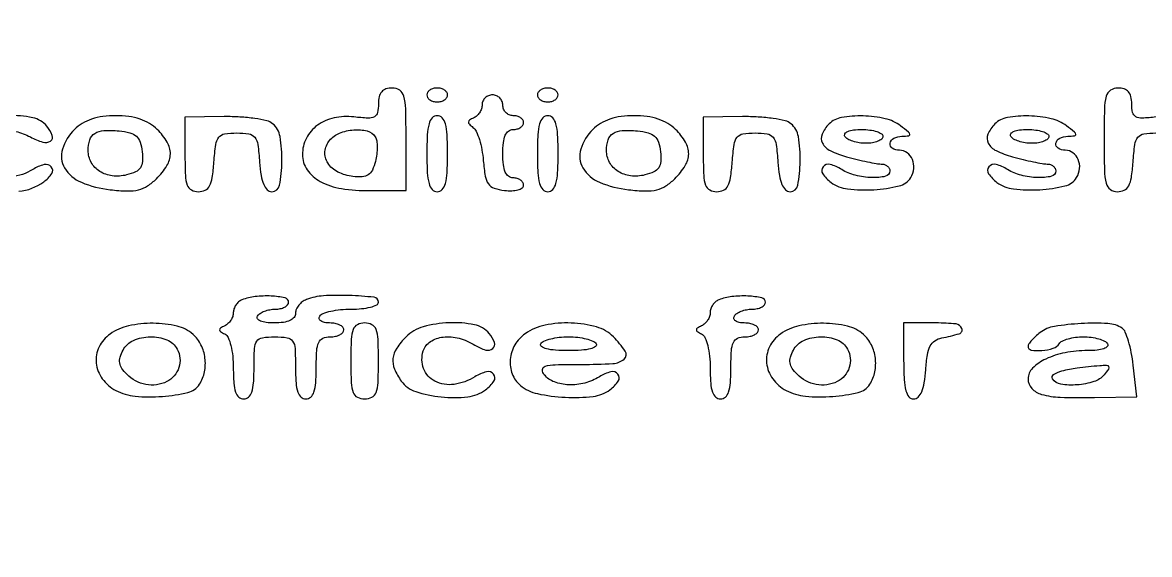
# Model space of a CAD drawing. Extents: x 0 to 1066, y 0 to 761.
# Drawn here: x 984.79 to 998.58, y 113.07 to 119.58 of the extents above; entities that cross this region are included whole.
import ezdxf

# ---------------------------------------------------------------- set-up
doc = ezdxf.new("R2010")
doc.units = 0
doc.header["$MEASUREMENT"] = 0

msp = doc.modelspace()

# ---------------------------------------------------------------- linework, layer by layer
for points in [[(710.559243, 95.267872, -0.000023), (733.258836, 95.240684, -0.000004), (756.324384, 95.211821, -0.198594)], [(542.992229, 95.24091, -0.000004), (565.972908, 95.212432, -0.198597)], [(606.442229, 95.24091, -0.000004), (629.422908, 95.212432, -0.198597)], [(669.892229, 95.24091, -0.000004), (692.872908, 95.212432, -0.198597)], [(998.661865, 118.42408, -0.017451), (998.491376, 118.410185, -0.135748), (998.414299, 118.427698, -0.218508), (998.376112, 118.478216, -0.054308), (998.3646, 118.583888, 0.053665), (998.354973, 118.673324, 0.126026), (998.325052, 118.732936, 0.140703), (998.2727, 118.766886, 0.07407), (998.1954, 118.7784, 0.150217), (998.104488, 118.750456, 0.180365), (998.05299, 118.677937, 0.059311), (998.030667, 118.521926, 0.005909), (998.0262, 118.1439, 0.006055), (998.030723, 117.77041, 0.057365), (998.052828, 117.61221, 0.172615), (998.103024, 117.538092, 0.159749), (998.190536, 117.5094, 0.112123), (998.273604, 117.528265, 0.160679), (998.327645, 117.580172, 0.086187), (998.360625, 117.681401, 0.017695), (998.380886, 117.86895, -0.015327), (998.403324, 118.086289, -0.13272), (998.440655, 118.17522, -0.191157), (998.511696, 118.217007, -0.038508), (998.6607, 118.2285, -0.038508)], [(984.704758, 118.247318, -0.064982), (984.881892, 118.180317, 0.048826), (985.035262, 118.116587, 0.221049), (985.128745, 118.129652, 0.356359), (985.150779, 118.197923, 0.080234), (985.084097, 118.311056, 0.170496), (984.910321, 118.415299, 0.057407), (984.611634, 118.441621, 0.057173)], [(984.74145, 117.514542, 0.135638), (985.044947, 117.629383, 0.086664), (985.143806, 117.732045, 0.342133), (985.13842, 117.813942, 0.281331), (985.050186, 117.84098, 0.076928), (984.9105, 117.781147, -0.114677), (984.649193, 117.691675, -0.14141)]]:
    msp.add_lwpolyline(points, format="xyb")
for points in [[(989.1432, 118.583888, -0.054554), (989.131622, 118.478084, -0.219411), (989.09325, 118.427607, -0.134958), (989.015701, 118.410221, -0.01712), (988.843326, 118.424384, 0.081468), (988.599126, 118.413055, 0.105912), (988.395178, 118.321985, 0.117564), (988.26086, 118.164359, 0.118469), (988.2126, 117.963538, 0.153117), (988.270948, 117.777472, 0.118434), (988.43054, 117.635431, 0.083582), (988.690211, 117.548013, 0.041577), (989.03745, 117.521974), (989.4816, 117.525642), (989.4816, 118.152021, 0.006028), (989.477107, 118.524644, 0.060001), (989.454737, 118.678953, 0.181037), (989.40325, 118.750765, 0.148728), (989.3124, 118.7784, 0.07407), (989.2351, 118.766886, 0.140703), (989.182748, 118.732936, 0.126026), (989.152827, 118.673324, 0.053665)], [(989.7354, 118.6938, 0.148195), (989.745177, 118.661537, 0.098894), (989.772677, 118.634051, 0.082425), (989.813786, 118.615519, 0.064853), (989.8623, 118.6092, 0.064853), (989.910814, 118.615519, 0.082425), (989.951923, 118.634051, 0.098894), (989.979423, 118.661537, 0.148195), (989.9892, 118.6938, 0.148195), (989.979423, 118.726063, 0.098894), (989.951923, 118.753549, 0.082425), (989.910814, 118.772081, 0.064853), (989.8623, 118.7784, 0.064853), (989.813786, 118.772081, 0.082425), (989.772677, 118.753549, 0.098894), (989.745177, 118.726063, 0.148195)], [(990.4122, 118.57395, -0.080037), (990.404302, 118.524926, -0.064268), (990.381136, 118.476701, -0.065096), (990.346881, 118.436541, -0.087504), (990.30645, 118.411191, 0.046343), (990.25931, 118.386764, 0.240697), (990.245005, 118.362219, 0.216661), (990.255881, 118.334298, 0.038187), (990.300148, 118.297293, -0.132308), (990.340358, 118.248351, -0.030843), (990.378447, 118.148075, -0.02971), (990.409229, 118.023335, -0.025338), (990.427048, 117.889002, 0.020489), (990.45042, 117.698662, 0.114798), (990.489346, 117.604434, 0.159529), (990.559287, 117.553002, 0.050821), (990.68715, 117.524931, 0.036601), (990.776275, 117.52124, 0.058686), (990.851459, 117.532527, 0.081602), (990.902484, 117.555872, 0.249719), (990.9198, 117.588381, 0.139401), (990.910018, 117.622785, 0.100013), (990.882523, 117.652098, 0.085452), (990.841401, 117.671838, 0.069375), (990.7929, 117.6786, -0.164293), (990.736265, 117.697726, -0.129352), (990.696214, 117.7491, -0.075863), (990.672928, 117.838999, -0.025511), (990.666, 117.9747, -0.025511), (990.672928, 118.110401, -0.075863), (990.696214, 118.2003, -0.129352), (990.736265, 118.251674, -0.164293), (990.7929, 118.2708, 0.064853), (990.841414, 118.277119, 0.082425), (990.882523, 118.295651, 0.098894), (990.910023, 118.323137, 0.148195), (990.9198, 118.3554, 0.148195), (990.910023, 118.387663, 0.098894), (990.882523, 118.415149, 0.082425), (990.841414, 118.433681, 0.064853), (990.7929, 118.44, -0.099038), (990.74447, 118.449688, -0.097945), (990.703277, 118.477277, -0.097945), (990.675688, 118.51847, -0.099038), (990.666, 118.5669, 0.099038), (990.656312, 118.61533, 0.097945), (990.628723, 118.656523, 0.097945), (990.58753, 118.684112, 0.099038), (990.5391, 118.6938, 0.09335), (990.490659, 118.684677, 0.096425), (990.449477, 118.658594, 0.099164), (990.421913, 118.61968, 0.105033)], [(991.089, 118.6938, 0.148195), (991.098777, 118.661537, 0.098894), (991.126277, 118.634051, 0.082425), (991.167386, 118.615519, 0.064853), (991.2159, 118.6092, 0.064853), (991.264414, 118.615519, 0.082425), (991.305523, 118.634051, 0.098894), (991.333023, 118.661537, 0.148195), (991.3428, 118.6938, 0.148195), (991.333023, 118.726063, 0.098894), (991.305523, 118.753549, 0.082425), (991.264414, 118.772081, 0.064853), (991.2159, 118.7784, 0.064853), (991.167386, 118.772081, 0.082425), (991.126277, 118.753549, 0.098894), (991.098777, 118.726063, 0.148195)], [(985.4208, 118.2708, 0.12128), (985.274496, 118.028936, 0.213121), (985.30136, 117.801019, 0.162097), (985.506239, 117.624165, 0.069732), (985.860207, 117.533224, 0.020489), (986.069096, 117.518312, 0.06642), (986.207047, 117.53248, 0.086089), (986.316266, 117.579529, 0.05177), (986.426112, 117.668712, 0.056451), (986.553609, 117.828779, 0.136695), (986.596194, 117.972468, 0.140467), (986.557894, 118.114902, 0.060977), (986.436, 118.2708, 0.062946), (986.340707, 118.344707, 0.053099), (986.2245, 118.3977, 0.047331), (986.087067, 118.429467, 0.033154), (985.9284, 118.44, 0.033154), (985.769733, 118.429467, 0.047331), (985.6323, 118.3977, 0.053099), (985.516093, 118.344707, 0.062946)], [(986.7744, 117.96595, 0.010311), (986.779696, 117.709143, 0.076214), (986.803163, 117.589308, 0.184103), (986.853141, 117.531121, 0.1249), (986.938736, 117.5094, 0.112123), (987.021804, 117.528265, 0.160679), (987.075845, 117.580172, 0.086187), (987.108825, 117.681401, 0.017695), (987.129086, 117.86895, -0.015327), (987.151524, 118.086289, -0.13272), (987.188855, 118.17522, -0.191157), (987.259896, 118.217007, -0.038508), (987.4089, 118.2285, -0.038508), (987.557904, 118.217007, -0.191157), (987.628945, 118.17522, -0.13272), (987.666276, 118.086289, -0.015327), (987.688714, 117.86895, 0.021194), (987.707304, 117.707461, 0.058471), (987.738222, 117.597372, 0.098074), (987.781297, 117.532497, 0.199886), (987.836764, 117.5094, 0.359785), (987.931695, 117.587867, 0.04399), (987.961091, 117.876734, 0.043517), (987.938489, 118.183724, 0.18135), (987.847996, 118.342042, 0.116946), (987.776525, 118.377442, 0.020627), (987.62833, 118.405299, 0.021354), (987.448225, 118.423708, 0.017777), (987.255796, 118.428251), (986.7744, 118.422501)], [(989.7354, 117.9747, 0.01212), (989.741036, 117.742225, 0.054498), (989.762318, 117.6081, 0.118311), (989.801765, 117.536197, 0.211442), (989.8623, 117.5094, 0.211442), (989.922835, 117.536197, 0.118311), (989.962282, 117.6081, 0.054498), (989.983564, 117.742225, 0.01212), (989.9892, 117.9747, 0.01212), (989.983564, 118.207175, 0.054498), (989.962282, 118.3413, 0.118311), (989.922835, 118.413203, 0.211442), (989.8623, 118.44, 0.211442), (989.801765, 118.413203, 0.118311), (989.762318, 118.3413, 0.054498), (989.741036, 118.207175, 0.01212)], [(991.089, 117.9747, 0.01212), (991.094636, 117.742225, 0.054498), (991.115918, 117.6081, 0.118311), (991.155365, 117.536197, 0.211442), (991.2159, 117.5094, 0.211442), (991.276435, 117.536197, 0.118311), (991.315882, 117.6081, 0.054498), (991.337164, 117.742225, 0.01212), (991.3428, 117.9747, 0.01212), (991.337164, 118.207175, 0.054498), (991.315882, 118.3413, 0.118311), (991.276435, 118.413203, 0.211442), (991.2159, 118.44, 0.211442), (991.155365, 118.413203, 0.118311), (991.115918, 118.3413, 0.054498), (991.094636, 118.207175, 0.01212)], [(991.7658, 118.2708, 0.12128), (991.619496, 118.028936, 0.213121), (991.64636, 117.801019, 0.162097), (991.851239, 117.624165, 0.069732), (992.205207, 117.533224, 0.020489), (992.414096, 117.518312, 0.06642), (992.552047, 117.53248, 0.086089), (992.661266, 117.579529, 0.05177), (992.771112, 117.668712, 0.056451), (992.898609, 117.828779, 0.136695), (992.941194, 117.972468, 0.140467), (992.902894, 118.114902, 0.060977), (992.781, 118.2708, 0.062946), (992.685707, 118.344707, 0.053099), (992.5695, 118.3977, 0.047331), (992.432067, 118.429467, 0.033154), (992.2734, 118.44, 0.033154), (992.114733, 118.429467, 0.047331), (991.9773, 118.3977, 0.053099), (991.861093, 118.344707, 0.062946)], [(993.1194, 117.96595, 0.010311), (993.124696, 117.709143, 0.076214), (993.148163, 117.589308, 0.184103), (993.198141, 117.531121, 0.1249), (993.283736, 117.5094, 0.112123), (993.366804, 117.528265, 0.160679), (993.420845, 117.580172, 0.086187), (993.453825, 117.681401, 0.017695), (993.474086, 117.86895, -0.015327), (993.496524, 118.086289, -0.13272), (993.533855, 118.17522, -0.191157), (993.604896, 118.217007, -0.038508), (993.7539, 118.2285, -0.038508), (993.902904, 118.217007, -0.191157), (993.973945, 118.17522, -0.13272), (994.011276, 118.086289, -0.015327), (994.033714, 117.86895, 0.021194), (994.052304, 117.707461, 0.058471), (994.083222, 117.597372, 0.098074), (994.126297, 117.532497, 0.199886), (994.181764, 117.5094, 0.359785), (994.276695, 117.587867, 0.04399), (994.306091, 117.876734, 0.043517), (994.283489, 118.183724, 0.18135), (994.192996, 118.342042, 0.116946), (994.121525, 118.377442, 0.020627), (993.97333, 118.405299, 0.021354), (993.793225, 118.423708, 0.017777), (993.600796, 118.428251), (993.1194, 118.422501)], [(994.65912, 118.33848, 0.093539), (994.573368, 118.212831, 0.230255), (994.577753, 118.104069, 0.15953), (994.674567, 118.011777, 0.04358), (994.87485, 117.936848, 0.007651), (995.004064, 117.903085, 0.008467), (995.129972, 117.874486, 0.007956), (995.238084, 117.853637, 0.042559), (995.29785, 117.848272, -0.078447), (995.338247, 117.84171, -0.090206), (995.372536, 117.823087, -0.100284), (995.395463, 117.795502, -0.124015), (995.4036, 117.7632, -0.351039), (995.351006, 117.697519, -0.06279), (995.18323, 117.681536, -0.0546), (994.980894, 117.709952, -0.077562), (994.8141, 117.781147, 0.076037), (994.672841, 117.84195, 0.293048), (994.586191, 117.813672, 0.332785), (994.582585, 117.729277, 0.082222), (994.684633, 117.622743, 0.132887), (994.886565, 117.542415, 0.044014), (995.208126, 117.533921, 0.042749), (995.516921, 117.579646, 0.198749), (995.660036, 117.682866, 0.116792), (995.696186, 117.79157, 0.121006), (995.679017, 117.903405, 0.135005), (995.614655, 117.986068, 0.161598), (995.521449, 118.017, -0.137358), (995.43348, 118.041631, -0.308982), (995.406236, 118.101759, -0.235966), (995.452466, 118.164191, -0.11343), (995.55165, 118.188891, 0.019471), (995.635609, 118.193691, 0.423232), (995.649522, 118.211108, 0.194392), (995.633769, 118.239222, 0.007128), (995.53548, 118.315791, 0.10755), (995.347429, 118.402784, 0.048319), (995.075912, 118.436197, 0.048103), (994.812796, 118.417684, 0.156002)], [(996.68952, 118.33848, 0.093539), (996.603768, 118.212831, 0.230255), (996.608153, 118.104069, 0.15953), (996.704967, 118.011777, 0.04358), (996.90525, 117.936848, 0.007651), (997.034464, 117.903085, 0.008467), (997.160372, 117.874486, 0.007956), (997.268484, 117.853637, 0.042559), (997.32825, 117.848272, -0.078447), (997.368647, 117.84171, -0.090206), (997.402936, 117.823087, -0.100284), (997.425863, 117.795502, -0.124015), (997.434, 117.7632, -0.351039), (997.381406, 117.697519, -0.06279), (997.21363, 117.681536, -0.0546), (997.011294, 117.709952, -0.077562), (996.8445, 117.781147, 0.076037), (996.703241, 117.84195, 0.293048), (996.616591, 117.813672, 0.332785), (996.612985, 117.729277, 0.082222), (996.715033, 117.622743, 0.132887), (996.916965, 117.542415, 0.044014), (997.238526, 117.533921, 0.042749), (997.547321, 117.579646, 0.198749), (997.690436, 117.682866, 0.116792), (997.726586, 117.79157, 0.121006), (997.709417, 117.903405, 0.135005), (997.645055, 117.986068, 0.161598), (997.551849, 118.017, -0.137358), (997.46388, 118.041631, -0.308982), (997.436636, 118.101759, -0.235966), (997.482866, 118.164191, -0.11343), (997.58205, 118.188891, 0.019471), (997.666009, 118.193691, 0.423232), (997.679922, 118.211108, 0.194392), (997.664169, 118.239222, 0.007128), (997.56588, 118.315791, 0.10755), (997.377829, 118.402784, 0.048319), (997.106312, 118.436197, 0.048103), (996.843196, 118.417684, 0.156002)], [(986.250985, 117.998801, -0.041731), (986.254766, 117.878329, -0.135944), (986.229712, 117.803295, -0.139322), (986.170071, 117.752913, -0.044698), (986.059536, 117.714404, -0.091564), (985.885191, 117.703355, -0.112341), (985.731904, 117.758109, -0.124084), (985.627805, 117.86828, -0.128237), (985.59, 118.013259, -0.076958), (985.610385, 118.144919, -0.175959), (985.670759, 118.223424, -0.13118), (985.78191, 118.258539, -0.035707), (985.967659, 118.253659, -0.037374), (986.101046, 118.230439, -0.12197), (986.179548, 118.188586, -0.133279), (986.225525, 118.117365, -0.048401)], [(989.103872, 118.181392, -0.103267), (989.121554, 118.132613, -0.033811), (989.127265, 118.055964, -0.032028), (989.122205, 117.96769, -0.031162), (989.105914, 117.879957, -0.047), (989.068592, 117.774395, -0.136449), (989.018876, 117.715963, -0.134321), (988.945606, 117.691067, -0.044951), (988.831532, 117.694415, -0.086525), (988.646551, 117.749979, -0.133742), (988.522969, 117.860648, -0.167522), (988.488569, 117.999651, -0.151996), (988.545115, 118.136809, -0.124187), (988.66673, 118.22566, -0.076205), (988.840424, 118.266647, -0.081489), (989.006141, 118.252862, -0.19533)], [(992.595985, 117.998801, -0.041731), (992.599766, 117.878329, -0.135944), (992.574712, 117.803295, -0.139322), (992.515071, 117.752913, -0.044698), (992.404536, 117.714404, -0.091564), (992.230191, 117.703355, -0.112341), (992.076904, 117.758109, -0.124084), (991.972805, 117.86828, -0.128237), (991.935, 118.013259, -0.076958), (991.955385, 118.144919, -0.175959), (992.015759, 118.223424, -0.13118), (992.12691, 118.258539, -0.035707), (992.312659, 118.253659, -0.037374), (992.446046, 118.230439, -0.12197), (992.524548, 118.188586, -0.133279), (992.570525, 118.117365, -0.048401)], [(995.319, 118.1862, -0.222681), (995.303825, 118.153816, -0.076538), (995.258339, 118.126451, -0.058208), (995.191569, 118.10779, -0.039081), (995.112493, 118.1016, -0.037634), (995.029612, 118.107847, -0.041396), (994.951288, 118.126451, -0.045439), (994.888104, 118.153671, -0.130646), (994.8537, 118.1862, -0.297719), (994.854534, 118.219344, -0.145541), (994.888895, 118.247009, -0.069343), (994.959983, 118.265187, -0.027979), (995.060207, 118.2708, -0.031003), (995.15935, 118.264647, -0.048032), (995.24298, 118.245949, -0.061379), (995.301029, 118.218723, -0.257909)], [(997.3494, 118.1862, -0.222681), (997.334225, 118.153816, -0.076538), (997.288739, 118.126451, -0.058208), (997.221969, 118.10779, -0.039081), (997.142893, 118.1016, -0.037634), (997.060012, 118.107847, -0.041396), (996.981688, 118.126451, -0.045439), (996.918504, 118.153671, -0.130646), (996.8841, 118.1862, -0.297719), (996.884934, 118.219344, -0.145541), (996.919295, 118.247009, -0.069343), (996.990383, 118.265187, -0.027979), (997.090607, 118.2708, -0.031003), (997.18975, 118.264647, -0.048032), (997.27338, 118.245949, -0.061379), (997.331429, 118.218723, -0.257909)], [(987.47235, 116.184371, 0.08298), (987.431921, 116.159633, 0.064791), (987.397664, 116.1211, 0.064977), (987.374496, 116.075211, 0.084643), (987.3666, 116.0289, -0.083464), (987.358731, 115.982091, -0.061281), (987.335536, 115.934738, -0.060784), (987.301288, 115.894022, -0.078519), (987.26085, 115.86675, 0.029131), (987.209458, 115.839016, 0.260055), (987.1974, 115.8174, 0.260055), (987.209458, 115.795784, 0.029131), (987.26085, 115.76805, -0.181903), (987.30319, 115.72476, -0.042388), (987.336671, 115.626917, -0.036866), (987.359195, 115.496701, -0.0244), (987.3666, 115.34505, 0.017187), (987.372785, 115.16518, 0.064755), (987.394933, 115.054825, 0.126994), (987.434691, 114.994147, 0.186655), (987.4935, 114.9714, 0.188641), (987.552466, 114.994468, 0.12648), (987.5922, 115.056, 0.063857), (987.614268, 115.168196, 0.016668), (987.6204, 115.3521, -0.012152), (987.626196, 115.590537, -0.135673), (987.65565, 115.679925, -0.212646), (987.721821, 115.721757, -0.036189), (987.8742, 115.7328, -0.036189), (988.026579, 115.721757, -0.212646), (988.09275, 115.679925, -0.135673), (988.122204, 115.590537, -0.012152), (988.128, 115.3521, 0.016668), (988.134132, 115.168196, 0.063857), (988.1562, 115.056, 0.12648), (988.195934, 114.994468, 0.188641), (988.2549, 114.9714, 0.188641), (988.313866, 114.994468, 0.12648), (988.3536, 115.056, 0.063857), (988.375668, 115.168196, 0.016668), (988.3818, 115.3521, -0.013964), (988.387659, 115.561858, -0.090841), (988.41235, 115.664063, -0.188085), (988.463395, 115.714634, -0.102588), (988.551, 115.7328, 0.048028), (988.615754, 115.739034, 0.068025), (988.670498, 115.757651, 0.088204), (988.707385, 115.785093, 0.191087), (988.7202, 115.8174, 0.195654), (988.707051, 115.849716, 0.086673), (988.669031, 115.877149, 0.066561), (988.612678, 115.895773, 0.0466), (988.546007, 115.902, -0.047867), (988.482931, 115.908052, -0.104212), (988.438342, 115.926851, -0.181468), (988.419142, 115.954611, -0.202618), (988.4241, 115.9866, -0.17067), (988.464743, 116.019408, -0.031293), (988.558965, 116.046349, -0.030444), (988.678305, 116.065003, -0.023552), (988.809793, 116.0712, 0.023957), (988.937564, 116.077325, 0.038191), (989.045262, 116.096051, 0.044731), (989.122136, 116.123063, 0.293924), (989.1432, 116.1558, 0.383523), (989.088832, 116.216254, 0.017053), (988.784161, 116.23817, 0.024985), (988.469804, 116.234317, 0.076195), (988.261819, 116.189049, 0.070559), (988.21066, 116.160614, 0.063449), (988.167309, 116.118164, 0.066819), (988.137968, 116.068738, 0.100912), (988.128, 116.019849, -0.176765), (988.109945, 115.970375, -0.111369), (988.060405, 115.932781, -0.073403), (987.97934, 115.909403, -0.03357), (987.869207, 115.902, -0.027979), (987.768983, 115.907613, -0.069343), (987.697895, 115.925791, -0.145541), (987.663534, 115.953456, -0.297719), (987.6627, 115.9866, -0.111412), (987.694512, 116.019049, -0.050262), (987.747863, 116.046349, -0.046318), (987.812502, 116.064933, -0.046881), (987.879193, 116.0712, 0.049547), (987.94203, 116.077442, 0.069539), (987.995164, 116.096051, 0.089706), (988.030924, 116.123501, 0.186414), (988.0434, 116.1558, 0.355524), (987.999631, 116.209575, 0.038634), (987.829362, 116.231354, 0.040888), (987.63293, 116.225117, 0.067617)], [(993.30975, 116.184371, 0.08298), (993.269321, 116.159633, 0.064791), (993.235064, 116.1211, 0.064977), (993.211896, 116.075211, 0.084643), (993.204, 116.0289, -0.083464), (993.196131, 115.982091, -0.061281), (993.172936, 115.934738, -0.060784), (993.138688, 115.894022, -0.078519), (993.09825, 115.86675, 0.029131), (993.046858, 115.839016, 0.260055), (993.0348, 115.8174, 0.260055), (993.046858, 115.795784, 0.029131), (993.09825, 115.76805, -0.181903), (993.14059, 115.72476, -0.042388), (993.174071, 115.626917, -0.036866), (993.196595, 115.496701, -0.0244), (993.204, 115.34505, 0.017187), (993.210185, 115.16518, 0.064755), (993.232333, 115.054825, 0.126994), (993.272091, 114.994147, 0.186655), (993.3309, 114.9714, 0.188641), (993.389866, 114.994468, 0.12648), (993.4296, 115.056, 0.063857), (993.451668, 115.168196, 0.016668), (993.4578, 115.3521, -0.013964), (993.463659, 115.561858, -0.090841), (993.48835, 115.664063, -0.188085), (993.539395, 115.714634, -0.102588), (993.627, 115.7328, 0.048028), (993.691754, 115.739034, 0.068025), (993.746498, 115.757651, 0.088204), (993.783385, 115.785093, 0.191087), (993.7962, 115.8174, 0.195654), (993.783051, 115.849716, 0.086673), (993.745031, 115.877149, 0.066561), (993.688678, 115.895773, 0.0466), (993.622007, 115.902, -0.047867), (993.558931, 115.908052, -0.104212), (993.514342, 115.926851, -0.181468), (993.495142, 115.954611, -0.202618), (993.5001, 115.9866, -0.111412), (993.531912, 116.019049, -0.050262), (993.585263, 116.046349, -0.046318), (993.649902, 116.064933, -0.046881), (993.716593, 116.0712, 0.049547), (993.77943, 116.077442, 0.069539), (993.832564, 116.096051, 0.089706), (993.868324, 116.123501, 0.186414), (993.8808, 116.1558, 0.355524), (993.837031, 116.209575, 0.038634), (993.666762, 116.231354, 0.040888), (993.47033, 116.225117, 0.067617)], [(985.857794, 115.76692, 0.128178), (985.723746, 115.60932, 0.138789), (985.688915, 115.411209, 0.133271), (985.763071, 115.218166, 0.114233), (985.9284, 115.075607, 0.098532), (986.165167, 115.005554, 0.041573), (986.498298, 115.002843, 0.039487), (986.810817, 115.05132, 0.195746), (986.952768, 115.152537, 0.091118), (987.013817, 115.304049, 0.082852), (987.019885, 115.47269, 0.083298), (986.970958, 115.633375, 0.093635), (986.873489, 115.761988, 0.127706), (986.678441, 115.863911, 0.055717), (986.386154, 115.898021, 0.05498), (986.084466, 115.866229, 0.099368)], [(988.8048, 115.4367, 0.009792), (988.810003, 115.171044, 0.077556), (988.833641, 115.050712, 0.189837), (988.884819, 114.992828, 0.118451), (988.974, 114.9714, 0.118451), (989.063181, 114.992828, 0.189837), (989.114359, 115.050712, 0.077556), (989.137997, 115.171044, 0.009792), (989.1432, 115.4367, 0.009792), (989.137997, 115.702356, 0.077556), (989.114359, 115.822687, 0.189837), (989.063181, 115.880572, 0.118451), (988.974, 115.902, 0.118451), (988.884819, 115.880572, 0.189837), (988.833641, 115.822687, 0.077556), (988.810003, 115.702356, 0.009792)], [(989.4816, 115.7328, 0.049691), (989.366268, 115.591944, 0.120503), (989.320868, 115.466384, 0.12703), (989.339645, 115.338343, 0.058331), (989.423295, 115.190482, 0.157047), (989.599082, 115.062883, 0.053584), (989.911219, 114.996595, 0.053508), (990.235752, 114.998126, 0.133585), (990.454367, 115.084743, 0.082222), (990.556415, 115.191277, 0.332785), (990.552809, 115.275672, 0.293048), (990.466159, 115.30395, 0.076037), (990.3249, 115.243147, -0.105339), (990.069763, 115.150493, -0.15162), (989.834291, 115.1891, -0.190846), (989.696766, 115.342716, -0.166606), (989.691811, 115.55954, -0.173119), (989.778868, 115.674016, -0.11717), (989.934637, 115.729909, -0.093789), (990.130041, 115.715069, -0.073989), (990.3249, 115.630253, 0.067467), (990.456095, 115.57111, 0.249271), (990.542258, 115.588558, 0.318437), (990.562282, 115.662096, 0.085709), (990.498497, 115.773056, 0.172454), (990.317505, 115.880694, 0.058703), (990.008012, 115.904792, 0.058065), (989.691023, 115.855078, 0.12917)], [(990.938624, 115.770303, 0.109909), (990.813633, 115.633647, 0.10789), (990.757313, 115.455968, 0.113052), (990.781198, 115.277632, 0.130683), (990.880307, 115.13827, 0.12127), (991.089741, 115.03675, 0.040316), (991.430377, 114.992419, 0.040026), (991.771102, 115.003047, 0.133768), (991.977167, 115.084671, 0.082196), (992.079213, 115.191251, 0.332675), (992.075609, 115.275668, 0.293111), (991.988967, 115.303954, 0.076035), (991.8477, 115.243147, -0.076246), (991.669755, 115.166641, -0.072618), (991.473992, 115.145244, -0.079527), (991.297023, 115.180165, -0.131887), (991.1736, 115.2675, -0.180724), (991.151423, 115.331176, -0.330369), (991.183485, 115.372435, -0.062612), (991.308164, 115.390891, -0.005475), (991.628541, 115.3944, 0.013836), (992.014476, 115.405082, 0.165999), (992.150582, 115.46013, 0.378273), (992.163691, 115.557231, 0.049118), (992.0196, 115.7328, 0.128742), (991.813018, 115.853652, 0.059713), (991.503598, 115.901672, 0.058776), (991.182569, 115.87505, 0.103077)], [(994.063994, 115.76692, 0.128178), (993.929946, 115.60932, 0.138789), (993.895115, 115.411209, 0.133271), (993.969271, 115.218166, 0.114233), (994.1346, 115.075607, 0.098532), (994.371367, 115.005554, 0.041573), (994.704498, 115.002843, 0.039487), (995.017017, 115.05132, 0.195746), (995.158968, 115.152537, 0.091118), (995.220017, 115.304049, 0.082852), (995.226085, 115.47269, 0.083298), (995.177158, 115.633375, 0.093635), (995.079689, 115.761988, 0.127706), (994.884641, 115.863911, 0.055717), (994.592354, 115.898021, 0.05498), (994.290666, 115.866229, 0.099368)], [(995.5728, 115.4367, 0.012516), (995.578498, 115.209115, 0.051654), (995.599497, 115.073191, 0.107462), (995.63742, 114.998644, 0.225221), (995.694836, 114.9714, 0.19969), (995.750282, 114.994464, 0.098084), (995.793364, 115.059246, 0.05854), (995.824295, 115.169136, 0.021267), (995.842886, 115.33022, -0.020451), (995.863626, 115.512545, -0.077918), (995.898417, 115.621274, -0.127802), (995.954243, 115.684998, -0.105674), (996.0381, 115.719132, 0.030111), (996.254213, 115.771151, 0.431322), (996.285743, 115.834799, 0.287274), (996.213978, 115.890134, 0.024345), (995.97042, 115.902), (995.5728, 115.902)], [(997.24365, 115.784233, 0.021457), (997.186964, 115.737237, 0.027231), (997.13909, 115.688962, 0.027186), (997.104456, 115.645463, 0.155757), (997.0956, 115.617723, 0.367739), (997.135591, 115.570702, 0.060353), (997.26456, 115.565453, 0.05477), (997.403743, 115.592122, 0.181576), (997.4763, 115.6482, -0.144823), (997.512769, 115.680809, -0.04093), (997.584847, 115.707949, -0.037579), (997.675234, 115.72657, -0.032024), (997.7724, 115.7328, -0.032024), (997.869566, 115.72657, -0.037579), (997.959953, 115.707949, -0.04093), (998.032031, 115.680809, -0.144823), (998.0685, 115.6482, -0.332999), (998.065492, 115.614613, -0.127145), (998.023936, 115.58705, -0.059853), (997.940959, 115.569092, -0.023399), (997.823674, 115.5636, 0.047058), (997.548927, 115.537685, 0.064051), (997.312577, 115.460404, 0.08202), (997.150761, 115.34788, 0.202581), (997.0956, 115.217321, 0.189149), (997.141202, 115.101089, 0.138453), (997.260692, 115.028178, 0.060479), (997.490396, 114.993012, 0.011892), (997.908533, 114.989953), (998.425365, 114.998464), (998.382757, 115.386782, 0.020382), (998.359591, 115.540015, 0.025673), (998.325192, 115.679289, 0.025284), (998.285487, 115.790111, 0.14849), (998.246624, 115.837255, 0.134047), (998.074191, 115.894407, 0.026596), (997.746063, 115.894527, 0.027107), (997.418788, 115.859369, 0.122631)], [(986.67965, 115.582565, -0.202889), (986.700252, 115.356925, -0.202112), (986.552662, 115.184568, -0.164146), (986.296949, 115.148946, -0.150732), (986.061511, 115.273375, -0.050338), (986.002307, 115.345871, -0.108469), (985.976501, 115.412778, -0.109468), (985.981207, 115.483934, -0.051869), (986.016144, 115.569475, -0.167115), (986.143996, 115.688159, -0.099661), (986.348788, 115.733609, -0.100945), (986.553013, 115.696134, -0.175961)], [(991.8081, 115.6482, -0.400129), (991.800831, 115.613698, -0.089468), (991.740483, 115.586499, -0.044569), (991.628575, 115.56891, -0.016707), (991.4697, 115.5636, -0.016707), (991.310825, 115.56891, -0.044569), (991.198917, 115.586499, -0.089468), (991.138569, 115.613698, -0.400129), (991.1313, 115.6482, -0.158284), (991.169871, 115.680903, -0.036095), (991.252273, 115.707949, -0.033884), (991.356332, 115.726587, -0.02738), (991.4697, 115.7328, -0.02738), (991.583068, 115.726587, -0.033884), (991.687127, 115.707949, -0.036095), (991.769529, 115.680903, -0.158284)], [(994.88585, 115.582565, -0.202889), (994.906452, 115.356925, -0.202112), (994.758862, 115.184568, -0.164146), (994.503149, 115.148946, -0.150732), (994.267711, 115.273375, -0.050338), (994.208507, 115.345871, -0.108469), (994.182701, 115.412778, -0.109468), (994.187407, 115.483934, -0.051869), (994.222344, 115.569475, -0.167115), (994.350196, 115.688159, -0.099661), (994.554988, 115.733609, -0.100945), (994.759213, 115.696134, -0.175961)], [(998.0262, 115.2675, -0.144489), (997.901345, 115.183707, -0.057078), (997.696223, 115.144247, -0.057773), (997.49669, 115.152112, -0.219006), (997.395258, 115.219442, -0.41646), (997.407448, 115.270209, -0.068136), (997.510331, 115.314906, -0.036389), (997.696364, 115.352818, -0.012112), (997.973109, 115.381724, -0.023194), (998.056396, 115.384513, -0.288311), (998.081789, 115.368082, -0.267315), (998.079055, 115.33685, -0.02075)]]:
    msp.add_lwpolyline(points, format="xyb", close=True)

doc.saveas('drawing.dxf')
